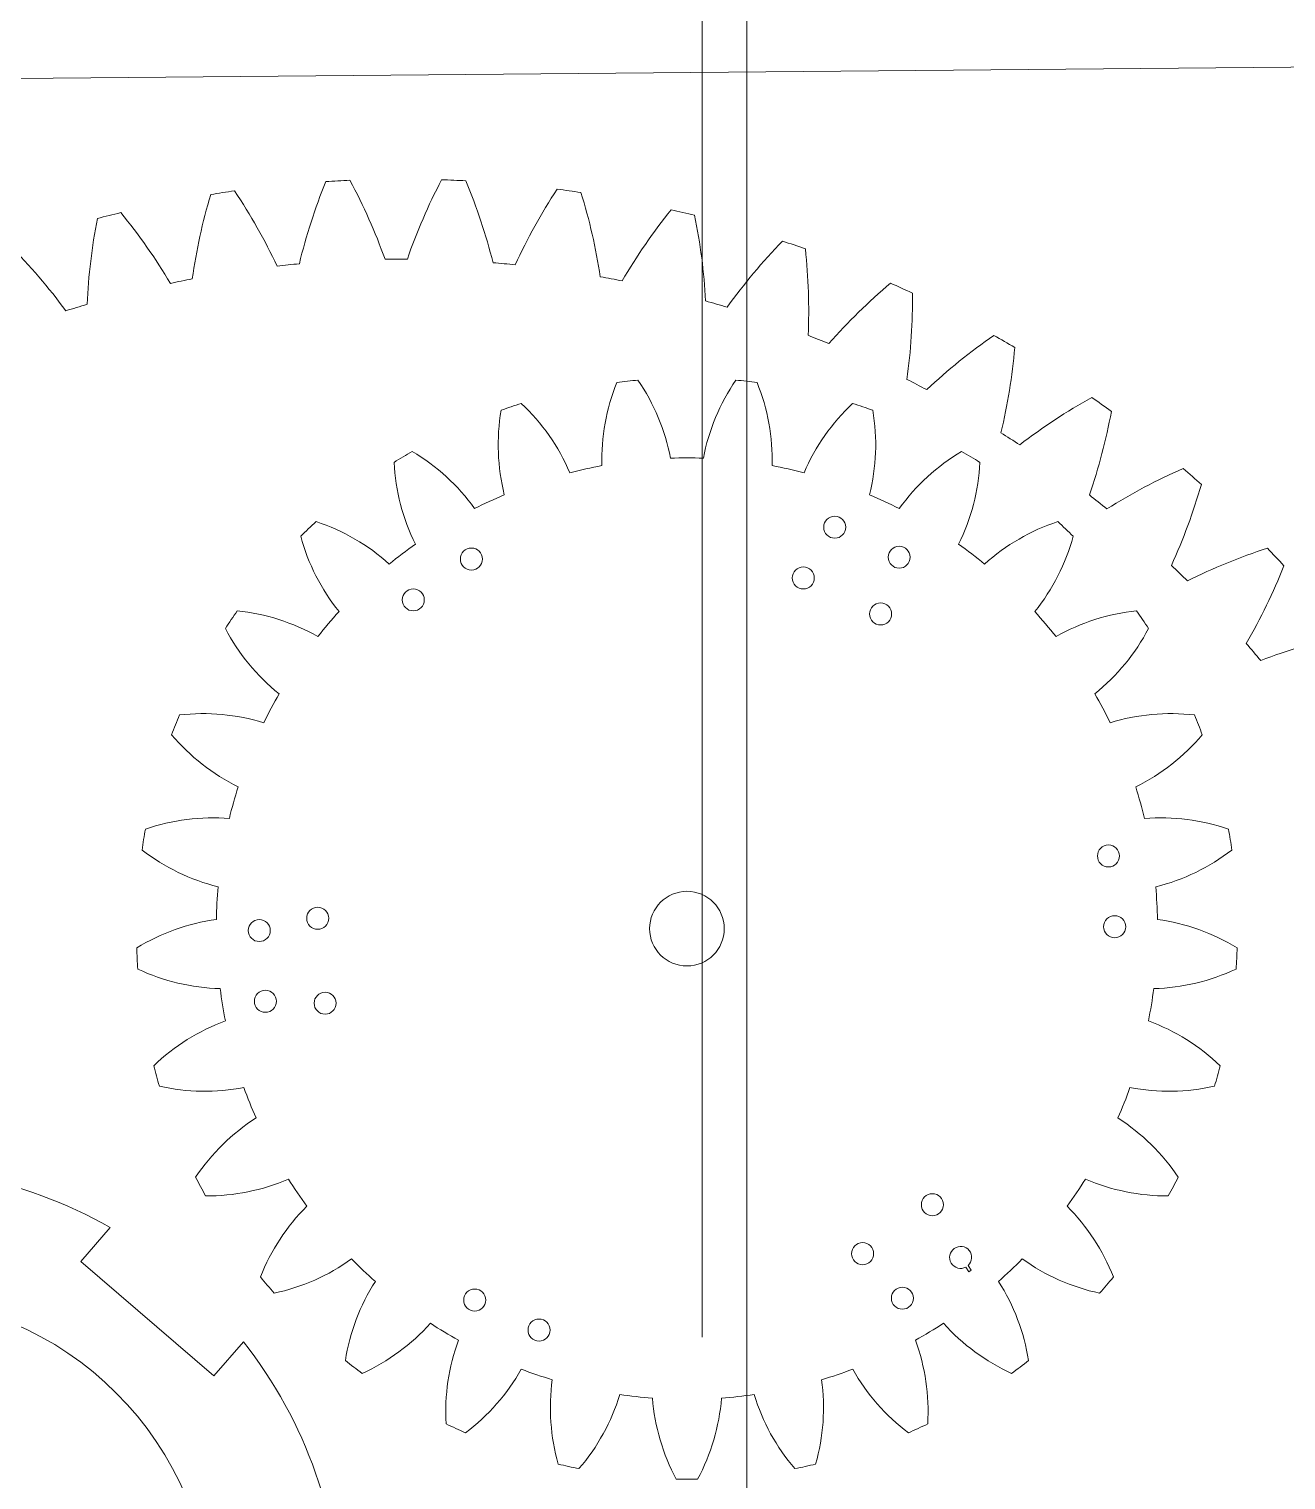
# Model space of a CAD drawing. Header units: millimetres. Extents: x -270 to 270, y -1120 to 1355.
# Drawn here: x -115.9 to 61, y 5.4 to 209.6 of the extents above; entities that cross this region are included whole.
import ezdxf

# ---------------------------------------------------------------- set-up
doc = ezdxf.new("R2010")
doc.units = ezdxf.units.MM
doc.header["$MEASUREMENT"] = 0
doc.layers.add('Layer 1', color=7, linetype='Continuous')

msp = doc.modelspace()

# ---------------------------------------------------------------- linework, layer by layer
at = {"layer": 'Layer 1', "lineweight": 15}
for points, knots in [([(-21.1555, 562.1872), (-21.1555, 587.5922), (-41.7503, 608.1871), (-67.1554, 608.1872), (-67.1554, 608.1872), (-92.5605, 608.1872), (-113.1554, 587.5924), (-113.1555, 562.1873), (-113.1555, 562.1873), (-113.1555, 536.7822), (-92.5607, 516.1873), (-67.1556, 516.1872), (-67.1556, 516.1872), (-41.7506, 516.1871), (-21.1556, 536.7818), (-21.1555, 562.1869), (-21.1525, 1324.3399), (-21.1555, -962.1128), (-21.1555, 562.1872)], [0, 0, 0, 0, 0.2, 0.2, 0.2, 0.2, 0.4, 0.4, 0.4, 0.4, 0.6, 0.6, 0.6, 0.6, 1, 1, 1, 1.0003, 1.0003, 1.0003, 1.0003]), ([(-14.8503, 404.3228), (-14.8503, 429.7279), (-35.4452, 450.3228), (-60.8503, 450.3228), (-60.8503, 450.3228), (-86.2554, 450.3228), (-106.8503, 429.728), (-106.8503, 404.3229), (-106.8503, 404.3229), (-106.8504, 378.9179), (-86.2556, 358.3229), (-60.8505, 358.3228), (-60.8505, 358.3228), (-35.4454, 358.3227), (-14.8505, 378.9175), (-14.8503, 404.3226), (-14.8443, 1166.4756), (-14.8503, -1119.9832), (-14.8503, 404.3228)], [0, 0, 0, 0, 0.2, 0.2, 0.2, 0.2, 0.4, 0.4, 0.4, 0.4, 0.6, 0.6, 0.6, 0.6, 1, 1, 1, 1.0002, 1.0002, 1.0002, 1.0002]), ([(-0.9219, 139.482), (-0.9219, 140.338), (-1.6158, 141.032), (-2.4719, 141.032), (-2.4719, 141.032), (-3.3279, 141.032), (-4.0219, 140.338), (-4.0219, 139.482), (-4.0219, 139.482), (-4.0219, 138.6259), (-3.3279, 137.932), (-2.4719, 137.932), (-2.4719, 137.932), (-1.6158, 137.932), (-0.9219, 138.6259), (-0.9219, 139.482)], [0, 0, 0, 0, 0.2, 0.2, 0.2, 0.2, 0.4, 0.4, 0.4, 0.4, 0.6, 0.6, 0.6, 0.6, 1, 1, 1, 1]), ([(-52.065, 134.9928), (-52.065, 135.8488), (-52.759, 136.5428), (-53.615, 136.5428), (-53.615, 136.5428), (-54.4711, 136.5428), (-55.165, 135.8488), (-55.165, 134.9928), (-55.165, 134.9928), (-55.165, 134.1367), (-54.4711, 133.4428), (-53.615, 133.4428), (-53.615, 133.4428), (-52.759, 133.4428), (-52.065, 134.1367), (-52.065, 134.9928)], [0, 0, 0, 0, 0.2, 0.2, 0.2, 0.2, 0.4, 0.4, 0.4, 0.4, 0.6, 0.6, 0.6, 0.6, 1, 1, 1, 1]), ([(8.1424, 135.2584), (8.1424, 136.1144), (7.4485, 136.8084), (6.5924, 136.8084), (6.5924, 136.8084), (5.7364, 136.8084), (5.0424, 136.1144), (5.0424, 135.2584), (5.0424, 135.2584), (5.0424, 134.4024), (5.7364, 133.7084), (6.5924, 133.7084), (6.5924, 133.7084), (7.4485, 133.7084), (8.1424, 134.4024), (8.1424, 135.2584)], [0, 0, 0, 0, 0.2, 0.2, 0.2, 0.2, 0.4, 0.4, 0.4, 0.4, 0.6, 0.6, 0.6, 0.6, 1, 1, 1, 1]), ([(-5.3551, 132.3356), (-5.3551, 133.1917), (-6.0491, 133.8856), (-6.9051, 133.8856), (-6.9051, 133.8856), (-7.7612, 133.8856), (-8.4551, 133.1917), (-8.4551, 132.3356), (-8.4551, 132.3356), (-8.4551, 131.4796), (-7.7612, 130.7856), (-6.9051, 130.7856), (-6.9051, 130.7856), (-6.0491, 130.7856), (-5.3551, 131.4796), (-5.3551, 132.3356)], [0, 0, 0, 0, 0.2, 0.2, 0.2, 0.2, 0.4, 0.4, 0.4, 0.4, 0.6, 0.6, 0.6, 0.6, 1, 1, 1, 1]), ([(-60.2549, 129.2547), (-60.2549, 130.1107), (-60.9488, 130.8047), (-61.8049, 130.8047), (-61.8049, 130.8047), (-62.6609, 130.8047), (-63.3549, 130.1107), (-63.3549, 129.2547), (-63.3549, 129.2547), (-63.3549, 128.3986), (-62.6609, 127.7047), (-61.8049, 127.7047), (-61.8049, 127.7047), (-60.9489, 127.7047), (-60.2549, 128.3986), (-60.2549, 129.2547)], [0, 0, 0, 0, 0.2, 0.2, 0.2, 0.2, 0.4, 0.4, 0.4, 0.4, 0.6, 0.6, 0.6, 0.6, 1, 1, 1, 1]), ([(5.522, 127.2673), (5.522, 128.1234), (4.8281, 128.8173), (3.972, 128.8173), (3.972, 128.8173), (3.116, 128.8173), (2.422, 128.1234), (2.422, 127.2673), (2.422, 127.2673), (2.422, 126.4113), (3.116, 125.7173), (3.972, 125.7173), (3.972, 125.7173), (4.828, 125.7173), (5.522, 126.4113), (5.522, 127.2673)], [0, 0, 0, 0, 0.2, 0.2, 0.2, 0.2, 0.4, 0.4, 0.4, 0.4, 0.6, 0.6, 0.6, 0.6, 1, 1, 1, 1]), ([(37.6018, 93.2117), (37.6018, 94.0678), (36.9078, 94.7617), (36.0518, 94.7617), (36.0518, 94.7617), (35.1957, 94.7617), (34.5018, 94.0678), (34.5018, 93.2117), (34.5018, 93.2117), (34.5018, 92.3557), (35.1957, 91.6617), (36.0518, 91.6617), (36.0518, 91.6617), (36.9078, 91.6617), (37.6018, 92.3557), (37.6018, 93.2117)], [0, 0, 0, 0, 0.2, 0.2, 0.2, 0.2, 0.4, 0.4, 0.4, 0.4, 0.6, 0.6, 0.6, 0.6, 1, 1, 1, 1]), ([(-18.0314, 82.985), (-18.0314, 85.8844), (-20.3819, 88.235), (-23.2814, 88.235), (-23.2814, 88.235), (-26.1809, 88.235), (-28.5314, 85.8845), (-28.5314, 82.985), (-28.5314, 82.985), (-28.5314, 80.0855), (-26.181, 77.735), (-23.2815, 77.735), (-23.2815, 77.735), (-20.382, 77.7349), (-18.0315, 80.0854), (-18.0314, 82.9849), (-18.0314, 82.9849), (-18.0314, 82.9849), (-18.0314, 82.985)], [0, 0, 0, 0, 0.2, 0.2, 0.2, 0.2, 0.4, 0.4, 0.4, 0.4, 0.6, 0.6, 0.6, 0.6, 1, 1, 1, 1.0001, 1.0001, 1.0001, 1.0001]), ([(-73.7088, 84.4458), (-73.7088, 85.3018), (-74.4028, 85.9958), (-75.2588, 85.9958), (-75.2588, 85.9958), (-76.1148, 85.9958), (-76.8088, 85.3018), (-76.8088, 84.4458), (-76.8088, 84.4458), (-76.8088, 83.5897), (-76.1148, 82.8958), (-75.2588, 82.8958), (-75.2588, 82.8958), (-74.4028, 82.8958), (-73.7088, 83.5897), (-73.7088, 84.4458)], [0, 0, 0, 0, 0.2, 0.2, 0.2, 0.2, 0.4, 0.4, 0.4, 0.4, 0.6, 0.6, 0.6, 0.6, 1, 1, 1, 1]), ([(-81.9387, 82.7188), (-81.9387, 83.5748), (-82.6327, 84.2688), (-83.4887, 84.2688), (-83.4887, 84.2688), (-84.3447, 84.2688), (-85.0387, 83.5748), (-85.0387, 82.7188), (-85.0387, 82.7188), (-85.0387, 81.8628), (-84.3447, 81.1688), (-83.4887, 81.1688), (-83.4887, 81.1688), (-82.6327, 81.1688), (-81.9387, 81.8627), (-81.9387, 82.7188)], [0, 0, 0, 0, 0.2, 0.2, 0.2, 0.2, 0.4, 0.4, 0.4, 0.4, 0.6, 0.6, 0.6, 0.6, 1, 1, 1, 1]), ([(38.4762, 83.25), (38.4762, 84.1061), (37.7822, 84.8), (36.9262, 84.8), (36.9262, 84.8), (36.0701, 84.8), (35.3762, 84.1061), (35.3762, 83.25), (35.3762, 83.25), (35.3762, 82.394), (36.0701, 81.7), (36.9262, 81.7), (36.9262, 81.7), (37.7822, 81.7), (38.4762, 82.394), (38.4762, 83.25)], [0, 0, 0, 0, 0.2, 0.2, 0.2, 0.2, 0.4, 0.4, 0.4, 0.4, 0.6, 0.6, 0.6, 0.6, 1, 1, 1, 1]), ([(-81.0643, 72.7571), (-81.0643, 73.6131), (-81.7582, 74.3071), (-82.6143, 74.3071), (-82.6143, 74.3071), (-83.4703, 74.3071), (-84.1643, 73.6131), (-84.1643, 72.7571), (-84.1643, 72.7571), (-84.1643, 71.9011), (-83.4703, 71.2071), (-82.6143, 71.2071), (-82.6143, 71.2071), (-81.7582, 71.2071), (-81.0643, 71.901), (-81.0643, 72.7571)], [0, 0, 0, 0, 0.2, 0.2, 0.2, 0.2, 0.4, 0.4, 0.4, 0.4, 0.6, 0.6, 0.6, 0.6, 1, 1, 1, 1]), ([(-72.6595, 72.4917), (-72.6595, 73.3478), (-73.3534, 74.0417), (-74.2095, 74.0417), (-74.2095, 74.0417), (-75.0655, 74.0417), (-75.7595, 73.3478), (-75.7595, 72.4917), (-75.7595, 72.4917), (-75.7595, 71.6357), (-75.0655, 70.9417), (-74.2095, 70.9417), (-74.2095, 70.9417), (-73.3535, 70.9417), (-72.6595, 71.6357), (-72.6595, 72.4917)], [0, 0, 0, 0, 0.2, 0.2, 0.2, 0.2, 0.4, 0.4, 0.4, 0.4, 0.6, 0.6, 0.6, 0.6, 1, 1, 1, 1]), ([(12.819, 44.1264), (12.819, 44.9824), (12.125, 45.6764), (11.269, 45.6764), (11.269, 45.6764), (10.413, 45.6764), (9.719, 44.9824), (9.719, 44.1264), (9.719, 44.1264), (9.719, 43.2704), (10.413, 42.5764), (11.269, 42.5764), (11.269, 42.5764), (12.125, 42.5764), (12.819, 43.2704), (12.819, 44.1264)], [0, 0, 0, 0, 0.2, 0.2, 0.2, 0.2, 0.4, 0.4, 0.4, 0.4, 0.6, 0.6, 0.6, 0.6, 1, 1, 1, 1]), ([(2.9912, 37.2407), (2.9912, 38.0967), (2.2972, 38.7907), (1.4412, 38.7907), (1.4412, 38.7907), (0.5851, 38.7907), (-0.1088, 38.0967), (-0.1088, 37.2407), (-0.1088, 37.2407), (-0.1089, 36.3846), (0.5851, 35.6907), (1.4411, 35.6907), (1.4411, 35.6907), (2.2972, 35.6907), (2.9911, 36.3846), (2.9912, 37.2406), (2.9912, 37.2406), (2.9912, 37.2407), (2.9912, 37.2407)], [0, 0, 0, 0, 0.2, 0.2, 0.2, 0.2, 0.4, 0.4, 0.4, 0.4, 0.6, 0.6, 0.6, 0.6, 1, 1, 1, 1.0001, 1.0001, 1.0001, 1.0001]), ([(16.2881, 35.5701), (16.8913, 36.1214), (16.9628, 37.0463), (16.4516, 37.6838), (16.4516, 37.6838), (15.9405, 38.3213), (15.0222, 38.4525), (14.353, 37.9836), (14.353, 37.9836), (13.6837, 37.5147), (13.4935, 36.6068), (13.9181, 35.9087), (13.9181, 35.9087), (14.3427, 35.2106), (15.2364, 34.962), (15.9605, 35.3406)], [0, 0, 0, 0, 0.2, 0.2, 0.2, 0.2, 0.4, 0.4, 0.4, 0.4, 0.6, 0.6, 0.6, 0.6, 1, 1, 1, 1]), ([(-90.1348, -14.9024), (-90.1348, 10.5027), (-110.7297, 31.0975), (-136.1347, 31.0976), (-136.1347, 31.0976), (-161.5398, 31.0976), (-182.1347, 10.5028), (-182.1348, -14.9023), (-182.1348, -14.9023), (-182.1349, -40.3074), (-161.5401, -60.9023), (-136.135, -60.9024), (-136.135, -60.9024), (-110.7299, -60.9025), (-90.1349, -40.3077), (-90.1348, -14.9027), (-90.1348, -14.9027), (-90.1348, -14.9024), (-90.1348, -14.9024)], [0, 0, 0, 0, 0.2, 0.2, 0.2, 0.2, 0.4, 0.4, 0.4, 0.4, 0.6, 0.6, 0.6, 0.6, 1, 1, 1, 1.0003, 1.0003, 1.0003, 1.0003]), ([(-51.6049, 30.7104), (-51.6049, 31.5665), (-52.2989, 32.2604), (-53.1549, 32.2604), (-53.1549, 32.2604), (-54.011, 32.2604), (-54.7049, 31.5665), (-54.7049, 30.7104), (-54.7049, 30.7104), (-54.7049, 29.8544), (-54.011, 29.1604), (-53.1549, 29.1604), (-53.1549, 29.1604), (-52.2989, 29.1604), (-51.6049, 29.8544), (-51.6049, 30.7104)], [0, 0, 0, 0, 0.2, 0.2, 0.2, 0.2, 0.4, 0.4, 0.4, 0.4, 0.6, 0.6, 0.6, 0.6, 1, 1, 1, 1]), ([(8.6025, 30.976), (8.6025, 31.8321), (7.9085, 32.526), (7.0525, 32.526), (7.0525, 32.526), (6.1965, 32.5261), (5.5025, 31.8321), (5.5025, 30.9761), (5.5025, 30.9761), (5.5025, 30.12), (6.1965, 29.4261), (7.0525, 29.426), (7.0525, 29.426), (7.9085, 29.426), (8.6025, 30.12), (8.6025, 30.976)], [0, 0, 0, 0, 0.2, 0.2, 0.2, 0.2, 0.4, 0.4, 0.4, 0.4, 0.6, 0.6, 0.6, 0.6, 1, 1, 1, 1]), ([(-42.5407, 26.4868), (-42.5407, 27.3429), (-43.2346, 28.0368), (-44.0906, 28.0368), (-44.0906, 28.0368), (-44.9467, 28.0369), (-45.6406, 27.3429), (-45.6407, 26.4869), (-45.6407, 26.4869), (-45.6407, 25.6308), (-44.9467, 24.9369), (-44.0907, 24.9368), (-44.0907, 24.9368), (-43.2346, 24.9368), (-42.5407, 25.6308), (-42.5407, 26.4868)], [0, 0, 0, 0, 0.2, 0.2, 0.2, 0.2, 0.4, 0.4, 0.4, 0.4, 0.6, 0.6, 0.6, 0.6, 1, 1, 1, 1])]:
    msp.add_open_spline(points, degree=3, knots=knots, dxfattribs=at)
for points in [[(-207.5444, 201.8264), (-207.5444, 201.8264), (77.5744, 204.3487), (77.5744, 204.3487)], [(-74.1136, 188.1252), (-75.6439, 184.3653), (-76.8902, 180.4961), (-77.8422, 176.55)], [(-70.7307, 188.307), (-71.8589, 188.2577), (-72.9866, 188.1971), (-74.1136, 188.1252)], [(-65.7826, 177.1983), (-67.1522, 181.0196), (-68.8061, 184.7329), (-70.7307, 188.307)], [(-57.8096, 188.3764), (-59.6957, 184.7818), (-61.3096, 181.051), (-62.638, 177.2152)], [(-54.425, 188.2309), (-55.5527, 188.2907), (-56.681, 188.3392), (-57.8096, 188.3764)], [(-50.5722, 176.6965), (-51.5665, 180.6321), (-52.8544, 184.4877), (-54.425, 188.2309)], [(-90.3171, 186.3015), (-91.4774, 182.4116), (-92.3445, 178.4401), (-92.9112, 174.4206)], [(-86.9676, 186.809), (-88.0858, 186.6511), (-89.2023, 186.4819), (-90.3171, 186.3015)], [(-80.9705, 176.2297), (-82.7024, 179.901), (-84.7071, 183.4374), (-86.9676, 186.809)], [(-41.5576, 187.0529), (-43.7817, 183.6571), (-45.7482, 180.0995), (-47.4407, 176.4098)], [(-38.2027, 186.5814), (-39.3194, 186.7498), (-40.4377, 186.907), (-41.5576, 187.0529)], [(-35.4812, 174.729), (-36.091, 178.7422), (-37.0008, 182.7041), (-38.2027, 186.5814)], [(-25.5091, 184.167), (-28.0506, 181.0018), (-30.3513, 177.6505), (-32.3919, 174.1414)], [(-22.2155, 183.374), (-23.3107, 183.6493), (-24.4086, 183.9137), (-25.5091, 184.167)], [(-106.269, 182.9226), (-107.0485, 178.9388), (-107.5282, 174.9022), (-107.7043, 170.8467)], [(-102.9841, 183.751), (-104.0818, 183.4858), (-105.1769, 183.2097), (-106.269, 182.9226)], [(-95.994, 173.7998), (-98.0722, 177.2868), (-100.4087, 180.6132), (-102.9841, 183.751)], [(-20.6505, 171.3142), (-20.8702, 175.3676), (-21.3933, 179.3988), (-22.2155, 183.374)], [(-9.8141, 179.7457), (-12.6492, 176.8406), (-15.2627, 173.727), (-17.6324, 170.4312)], [(-6.6124, 178.6385), (-7.6759, 179.0183), (-8.7432, 179.3874), (-9.8141, 179.7457)], [(-110.7128, 169.9313), (-113.1178, 173.2015), (-115.7646, 176.2868), (-118.6307, 179.1614)], [(-6.2187, 166.484), (-6.0461, 170.5395), (-6.1777, 174.6022), (-6.6123, 178.638)], [(-77.8422, 176.55), (-78.886, 176.4537), (-79.9288, 176.3469), (-80.9705, 176.2297)], [(-62.638, 177.2152), (-63.6863, 177.22), (-64.7345, 177.2144), (-65.7826, 177.1983)], [(-47.4407, 176.4098), (-48.4835, 176.5158), (-49.5274, 176.6113), (-50.5722, 176.6965)], [(-92.9112, 174.4206), (-93.9408, 174.2239), (-94.9685, 174.017), (-95.994, 173.7998)], [(-32.3919, 174.1414), (-33.4197, 174.3475), (-34.4495, 174.5434), (-35.4812, 174.729)], [(5.3809, 173.8303), (2.2786, 171.2123), (-0.6231, 168.3655), (-3.2999, 165.3138)], [(8.4608, 172.4192), (7.4389, 172.8999), (6.4123, 173.3702), (5.3809, 173.8303)], [(7.6796, 160.2835), (8.2428, 164.3034), (8.5039, 168.3598), (8.4608, 172.4188)], [(-107.7043, 170.8467), (-108.7102, 170.5516), (-109.7131, 170.2465), (-110.7128, 169.9313)], [(-17.6324, 170.4312), (-18.6355, 170.7356), (-19.6416, 171.0299), (-20.6505, 171.3142)], [(-3.2999, 165.3138), (-4.2689, 165.7136), (-5.2419, 166.1037), (-6.2187, 166.484)], [(19.9341, 166.4759), (16.5936, 164.1696), (13.4307, 161.6161), (10.4719, 158.837)], [(22.8634, 164.7742), (21.8927, 165.3512), (20.9162, 165.9185), (19.9341, 166.4759)], [(20.9146, 152.7705), (21.8631, 156.7174), (22.5146, 160.7299), (22.8634, 164.7742)], [(-33.1456, 159.8546), (-34.6528, 156.1386), (-35.3729, 152.1504), (-35.2604, 148.142)], [(-30.1726, 160.178), (-31.1656, 160.0893), (-32.1568, 159.9815), (-33.1456, 159.8546)], [(-25.5893, 149.1937), (-26.3412, 153.1327), (-27.9019, 156.8728), (-30.1726, 160.178)], [(-16.3903, 160.178), (-18.661, 156.8728), (-20.2216, 153.1327), (-20.9735, 149.1937)], [(-13.4173, 159.8546), (-14.4061, 159.9815), (-15.3973, 160.0893), (-16.3903, 160.178)], [(-11.3025, 148.142), (-11.19, 152.1504), (-11.9101, 156.1385), (-13.4172, 159.8545)], [(10.4719, 158.837), (9.5459, 159.3285), (8.6151, 159.8106), (7.6796, 160.2835)], [(33.7095, 157.7513), (30.162, 155.7781), (26.7674, 153.5419), (23.5542, 151.0613)], [(36.4609, 155.7748), (35.5504, 156.4428), (34.6332, 157.1017), (33.7095, 157.7513)], [(-49.4397, 155.937), (-50.1128, 151.9838), (-49.9587, 147.9341), (-48.9872, 144.0435)], [(-46.6057, 156.8918), (-47.5564, 156.5918), (-48.5013, 156.2735), (-49.4397, 155.937)], [(-39.7683, 147.1497), (-41.3494, 150.8349), (-43.6775, 154.1521), (-46.6057, 156.8918)], [(0.0428, 156.8918), (-2.8853, 154.1521), (-5.2135, 150.8349), (-6.7946, 147.1497)], [(2.8768, 155.937), (1.9384, 156.2735), (0.9935, 156.5918), (0.0428, 156.8918)], [(2.4243, 144.0435), (3.3958, 147.934), (3.5499, 151.9837), (2.8768, 155.9368)], [(33.3627, 144.0152), (34.6877, 147.8522), (35.7234, 151.783), (36.4609, 155.7748)], [(23.5542, 151.0613), (22.68, 151.6398), (21.8001, 152.2096), (20.9146, 152.7705)], [(-61.9482, 150.1499), (-62.8122, 149.6525), (-63.6665, 149.1385), (-64.5107, 148.6081)], [(-53.1764, 142.1054), (-55.5127, 145.3645), (-58.4995, 148.1037), (-61.9482, 150.1499)], [(-20.9735, 149.1937), (-22.5117, 149.2474), (-24.0512, 149.2474), (-25.5893, 149.1937)], [(15.3853, 150.1499), (11.9366, 148.1037), (8.9498, 145.3645), (6.6135, 142.1054)], [(17.9478, 148.6081), (17.1036, 149.1385), (16.2493, 149.6525), (15.3853, 150.1499)], [(-64.5107, 148.6081), (-64.3182, 144.6027), (-63.2971, 140.6808), (-61.512, 137.09)], [(-35.2604, 148.142), (-36.7741, 147.8637), (-38.2777, 147.5327), (-39.7683, 147.1497)], [(-6.7946, 147.1497), (-8.2852, 147.5327), (-9.7888, 147.8637), (-11.3025, 148.142)], [(14.9491, 137.09), (16.7343, 140.6808), (17.7553, 144.6027), (17.9478, 148.6081)], [(46.5786, 147.7379), (42.8572, 146.1163), (39.2626, 144.2181), (35.825, 142.0593)], [(49.1264, 145.5051), (48.2846, 146.2579), (47.4353, 147.0022), (46.5786, 147.7379)], [(44.9076, 134.0994), (46.5968, 137.7906), (48.007, 141.6031), (49.1264, 145.5051)], [(-48.9872, 144.0435), (-50.4057, 143.4463), (-51.8029, 142.7999), (-53.1764, 142.1054)], [(6.6135, 142.1054), (5.24, 142.7999), (3.8428, 143.4463), (2.4243, 144.0435)], [(35.825, 142.0593), (35.0108, 142.7195), (34.1899, 143.3715), (33.3627, 144.0152)], [(-75.4827, 140.2674), (-76.2195, 139.5959), (-76.9434, 138.9103), (-77.6538, 138.2108)], [(-65.1866, 134.2966), (-68.1689, 136.9773), (-71.6748, 139.0104), (-75.4827, 140.2674)], [(28.9198, 140.2674), (25.1119, 139.0104), (21.606, 136.9773), (18.6237, 134.2966)], [(31.0909, 138.2108), (30.3805, 138.9103), (29.6567, 139.5959), (28.9198, 140.2674)], [(-77.6538, 138.2108), (-76.6048, 134.3405), (-74.7645, 130.7297), (-72.2492, 127.6066)], [(-61.512, 137.09), (-62.7689, 136.2018), (-63.9945, 135.2702), (-65.1866, 134.2966)], [(18.6237, 134.2966), (17.4317, 135.2702), (16.206, 136.2018), (14.9491, 137.09)], [(25.6863, 127.6066), (28.2016, 130.7297), (30.0419, 134.3405), (31.0909, 138.2108)], [(58.4211, 136.5292), (54.5607, 135.2744), (50.7996, 133.732), (47.1697, 131.915)], [(60.7416, 134.0609), (59.9764, 134.8914), (59.2029, 135.7142), (58.4211, 136.5292)], [(47.1697, 131.915), (46.423, 132.6506), (45.6689, 133.3788), (44.9076, 134.0994)], [(55.4417, 123.1157), (57.4793, 126.6266), (59.2508, 130.2852), (60.7416, 134.0609)], [(-86.5763, 127.7065), (-87.1516, 126.8923), (-87.7111, 126.067), (-88.2545, 125.2312)], [(-75.2374, 124.0886), (-78.7262, 126.0656), (-82.5872, 127.2974), (-86.5763, 127.7065)], [(-72.2492, 127.6066), (-73.2858, 126.469), (-74.2825, 125.2956), (-75.2374, 124.0886)], [(28.6745, 124.0886), (27.7196, 125.2956), (26.7229, 126.469), (25.6863, 127.6066)], [(40.0134, 127.7065), (36.0243, 127.2974), (32.1633, 126.0656), (28.6745, 124.0886)], [(41.6916, 125.2312), (41.1482, 126.067), (40.5887, 126.8923), (40.0134, 127.7065)], [(-88.2545, 125.2312), (-86.398, 121.6768), (-83.8245, 118.5461), (-80.6967, 116.0368)], [(34.1338, 116.0368), (37.2617, 118.5461), (39.8351, 121.6768), (41.6916, 125.2312)], [(57.4824, 120.7231), (56.8101, 121.5274), (56.1299, 122.325), (55.4417, 123.1157)], [(69.1266, 124.2299), (65.1631, 123.3535), (61.2707, 122.1813), (57.4824, 120.7231)], [(-80.6967, 116.0368), (-81.4645, 114.7029), (-82.1856, 113.3427), (-82.8587, 111.9586)], [(36.2959, 111.9586), (35.6228, 113.3427), (34.9016, 114.7029), (34.1338, 116.0368)], [(-94.7103, 113.0544), (-95.0971, 112.1355), (-95.4661, 111.2093), (-95.8172, 110.2763)], [(-82.8587, 111.9586), (-86.691, 113.1394), (-90.7265, 113.5125), (-94.7103, 113.0544)], [(48.1474, 113.0544), (44.1636, 113.5125), (40.1281, 113.1394), (36.2959, 111.9586)], [(49.2543, 110.2763), (48.9032, 111.2093), (48.5342, 112.1355), (48.1474, 113.0544)], [(-95.8172, 110.2763), (-93.24, 107.2041), (-90.0537, 104.6997), (-86.4595, 102.9215)], [(39.8966, 102.9215), (43.4908, 104.6997), (46.6771, 107.2041), (49.2543, 110.2763)], [(-86.4595, 102.9215), (-86.9226, 101.4537), (-87.3345, 99.9703), (-87.6943, 98.4739)], [(41.1315, 98.4739), (40.7716, 99.9703), (40.3598, 101.4537), (39.8966, 102.9215)], [(-87.6943, 98.4739), (-91.6908, 98.8032), (-95.7122, 98.3001), (-99.5044, 96.9963)], [(52.9415, 96.9963), (49.1493, 98.3001), (45.128, 98.8032), (41.1315, 98.4739)], [(-99.5044, 96.9963), (-99.6846, 96.0158), (-99.8459, 95.0319), (-99.9882, 94.0452)], [(53.4253, 94.0452), (53.283, 95.0319), (53.1217, 96.0158), (52.9415, 96.9963)], [(-99.9882, 94.0452), (-96.8108, 91.5988), (-93.1606, 89.838), (-89.2682, 88.874)], [(42.7053, 88.874), (46.5977, 89.838), (50.2479, 91.5988), (53.4253, 94.0452)], [(-89.2682, 88.874), (-89.405, 87.341), (-89.4883, 85.8037), (-89.5181, 84.2649)], [(42.9552, 84.2649), (42.9255, 85.8037), (42.8421, 87.341), (42.7053, 88.874)], [(-89.5181, 84.2649), (-93.4919, 83.7274), (-97.3111, 82.3715), (-100.7343, 80.283)], [(54.1714, 80.283), (50.7482, 82.3715), (46.929, 83.7274), (42.9552, 84.2649)], [(-100.7343, 80.283), (-100.6996, 79.2867), (-100.6456, 78.2911), (-100.5724, 77.2969)], [(54.0095, 77.2969), (54.0827, 78.2911), (54.1367, 79.2867), (54.1714, 80.283)], [(-100.5724, 77.2969), (-96.9434, 75.5908), (-93.0001, 74.6558), (-88.9914, 74.5511)], [(42.4285, 74.5511), (46.4372, 74.6558), (50.3806, 75.5908), (54.0095, 77.2969)], [(-88.9914, 74.5511), (-88.7955, 73.0245), (-88.5464, 71.5053), (-88.2447, 69.9961)], [(41.6818, 69.9961), (41.9835, 71.5053), (42.2326, 73.0245), (42.4285, 74.5511)], [(-88.2447, 69.9961), (-92.01, 68.6168), (-95.4484, 66.4717), (-98.3427, 63.6961)], [(51.7798, 63.6961), (48.8856, 66.4717), (45.4471, 68.6168), (41.6818, 69.9961)], [(-98.3427, 63.6961), (-98.0946, 62.7306), (-97.8278, 61.7699), (-97.5426, 60.8146)], [(50.9798, 60.8146), (51.265, 61.7699), (51.5317, 62.7306), (51.7798, 63.6961)], [(-97.5426, 60.8146), (-93.6317, 59.9285), (-89.5796, 59.8631), (-85.6421, 60.6226)], [(-85.6421, 60.6226), (-85.1226, 59.1738), (-84.5528, 57.7436), (-83.9336, 56.3346)], [(37.3707, 56.3346), (37.9899, 57.7436), (38.5597, 59.1738), (39.0792, 60.6226)], [(39.0792, 60.6226), (43.0167, 59.8631), (47.0689, 59.9285), (50.9798, 60.8146)], [(-83.9336, 56.3346), (-87.3145, 54.1781), (-90.2114, 51.344), (-92.4413, 48.0111)], [(45.8784, 48.0111), (43.6485, 51.344), (40.7516, 54.1781), (37.3707, 56.3346)], [(-104.4625, 40.9412), (-116.8619, 47.9736), (-131.2492, 50.6794), (-145.3562, 48.6319)], [(-92.4413, 48.0111), (-91.9914, 47.1215), (-91.5244, 46.2406), (-91.0405, 45.369)], [(-91.0405, 45.369), (-87.0305, 45.3443), (-83.059, 46.1515), (-79.3769, 47.7397)], [(-79.3769, 47.7397), (-78.5581, 46.4365), (-77.6941, 45.1622), (-76.7866, 43.9192)], [(30.2237, 43.9192), (31.1312, 45.1622), (31.9952, 46.4365), (32.814, 47.7397)], [(32.814, 47.7397), (36.4962, 46.1515), (40.4676, 45.3443), (44.4776, 45.369)], [(44.4776, 45.369), (44.9615, 46.2406), (45.4285, 47.1215), (45.8784, 48.0111)], [(-76.7866, 43.9192), (-79.6248, 41.0864), (-81.8447, 37.6958), (-83.306, 33.9615)], [(36.7431, 33.9615), (35.2818, 37.6958), (33.0619, 41.0864), (30.2237, 43.9192)], [(-108.5999, 36.1228), (-108.5999, 36.1228), (-104.4628, 40.9412), (-104.4628, 40.9412)], [(-89.8602, 20.0323), (-89.8602, 20.0323), (-108.5999, 36.1228), (-108.5999, 36.1228)], [(-81.37, 31.6822), (-77.4485, 32.5202), (-73.7434, 34.1623), (-70.4887, 36.5048)], [(-70.4887, 36.5048), (-69.4089, 35.4081), (-68.2912, 34.3494), (-67.1377, 33.3305)], [(15.9605, 35.3406), (15.9605, 35.3406), (16.4196, 34.6854), (16.4196, 34.6854)], [(16.7472, 34.9149), (16.7472, 34.9149), (16.2881, 35.5701), (16.2881, 35.5701)], [(16.4196, 34.6854), (16.4196, 34.6854), (16.7472, 34.9149), (16.7472, 34.9149)], [(20.5748, 33.3305), (21.7283, 34.3494), (22.846, 35.4081), (23.9258, 36.5048)], [(23.9258, 36.5048), (27.1805, 34.1623), (30.8856, 32.5202), (34.8071, 31.6822)], [(-83.306, 33.9615), (-82.6754, 33.1894), (-82.0299, 32.4295), (-81.37, 31.6822)], [(-67.1377, 33.3305), (-69.3006, 29.9538), (-70.7397, 26.1652), (-71.3641, 22.2041)], [(24.8012, 22.2041), (24.1768, 26.1652), (22.7377, 29.9538), (20.5748, 33.3305)], [(34.8071, 31.6822), (35.4671, 32.4295), (36.1125, 33.1894), (36.7431, 33.9615)], [(-68.9833, 20.3943), (-65.3337, 22.0557), (-62.0682, 24.4559), (-59.3932, 27.4433)], [(-59.3932, 27.4433), (-58.1029, 26.6044), (-56.7837, 25.8107), (-55.4381, 25.0636)], [(8.8752, 25.0636), (10.2208, 25.8107), (11.54, 26.6044), (12.8303, 27.4433)], [(12.8303, 27.4433), (15.5053, 24.4559), (18.7708, 22.0557), (22.4205, 20.3943)], [(-85.7231, 24.8507), (-85.7231, 24.8507), (-89.8602, 20.0323), (-89.8602, 20.0323)], [(-71.9367, -14.4097), (-72.0461, -0.1552), (-76.8965, 13.6574), (-85.7232, 24.8507)], [(-55.4381, 25.0636), (-56.8245, 21.3009), (-57.4156, 17.2915), (-57.1739, 13.2888)], [(10.611, 13.2888), (10.8527, 17.2915), (10.2617, 21.3008), (8.8753, 25.0635)], [(-71.3641, 22.2041), (-70.5822, 21.5856), (-69.7885, 20.9822), (-68.9833, 20.3943)], [(-54.4597, 12.0331), (-51.2525, 14.4402), (-48.5793, 17.4863), (-46.6091, 20.9789)], [(-46.6091, 20.9789), (-45.1686, 20.437), (-43.7097, 19.9454), (-42.2349, 19.5051)], [(-4.328, 19.5051), (-2.8532, 19.9454), (-1.3943, 20.437), (0.0462, 20.9789)], [(0.0462, 20.9789), (2.0165, 17.4863), (4.6896, 14.4402), (7.8968, 12.0331)], [(22.4205, 20.3943), (23.2256, 20.9822), (24.0193, 21.5856), (24.8012, 22.2041)], [(-42.2349, 19.5051), (-42.7801, 15.5323), (-42.4954, 11.4896), (-41.3989, 7.6324)], [(-5.164, 7.6324), (-4.0675, 11.4895), (-3.7828, 15.5322), (-4.3279, 19.5049)], [(-38.4782, 6.9895), (-35.8635, 10.0298), (-33.9076, 13.5793), (-32.7342, 17.4138)], [(-32.7342, 17.4138), (-31.2109, 17.1942), (-29.6804, 17.0278), (-28.1455, 16.9148)], [(-28.1455, 16.9148), (-27.8239, 12.9176), (-26.6768, 9.0307), (-24.7767, 5.4994)], [(-21.7862, 5.4994), (-19.8861, 9.0307), (-18.739, 12.9176), (-18.4174, 16.9148)], [(-18.4174, 16.9148), (-16.8825, 17.0278), (-15.352, 17.1942), (-13.8286, 17.4138)], [(-13.8286, 17.4138), (-12.6553, 13.5793), (-10.6994, 10.0298), (-8.0846, 6.9895)], [(-57.1739, 13.2888), (-56.2773, 12.8528), (-55.3724, 12.4342), (-54.4597, 12.0331)], [(7.8968, 12.0331), (8.8095, 12.4342), (9.7144, 12.8528), (10.611, 13.2888)], [(-41.3989, 7.6324), (-40.4295, 7.3993), (-39.4558, 7.185), (-38.4782, 6.9895)], [(-8.0846, 6.9895), (-7.1071, 7.185), (-6.1333, 7.3993), (-5.164, 7.6324)], [(-24.7767, 5.4994), (-23.78, 5.4801), (-22.7829, 5.4801), (-21.7862, 5.4994)]]:
    msp.add_open_spline(points, degree=3, dxfattribs=at)

doc.saveas('drawing.dxf')
